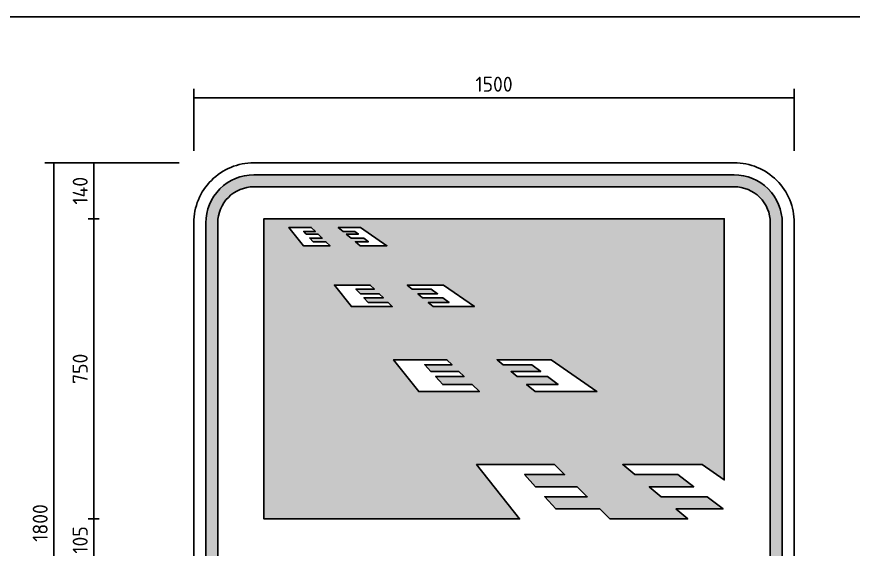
# Model space of a CAD drawing. Header units: inches. Extents: x 0 to 420, y 0 to 297.
# Drawn here: x 86.8 to 226.1, y 203.8 to 292.5 of the extents above; entities that cross this region are included whole.
import ezdxf
from ezdxf.enums import TextEntityAlignment as Align

# ---------------------------------------------------------------- set-up
doc = ezdxf.new("R2010")
doc.units = ezdxf.units.IN
doc.header["$MEASUREMENT"] = 0
for name, color, linetype in [('L25', 1, 'Continuous'), ('L35', 3, 'Continuous'), ('T25', 1, 'Continuous'), ('TBLK18', 4, 'Continuous'), ('TBLK25', 1, 'Continuous'), ('TBLK35', 3, 'Continuous'), ('TBLK50', 7, 'Continuous')]:
    doc.layers.add(name, color=color, linetype=linetype)
doc.styles.add('ISO', font='iso3098b.shx')
doc.dimstyles.new('SIGNSDIM', dxfattribs={"dimtxt": 2.5, "dimasz": 0.2, "dimexe": 1.5, "dimexo": 2, "dimgap": 1, "dimtad": 1, "dimdec": 4, "dimlfac": 15, "dimrnd": 1, "dimdsep": 46, "dimtxsty": 'ISO', "dimblk": 'SGNDIM', "dimcen": 2.5, "dimse2": 1, "dimadec": 0, "dimazin": 0, "dimtfac": 1, "dimtdec": 4, "dimtix": 1, "dimtmove": 0, "dimatfit": 3, "dimldrblk": 'SGNDIM', "dimfxl": 1, "dimtolj": 1, "dimtzin": 0, "dimarcsym": 0})

# ---------------------------------------------------------------- blocks, each defined once
blk = doc.blocks.new('SGNDIM')
for p, q in [((0, 0), (-1, 0)), ((0, 4.5), (0, -4.5))]:
    blk.add_line(p, q)
blk = doc.blocks.new('*D2')
at = {"layer": 'DEFPOINTS', "color": 0, "transparency": 16777216}
for p in [(216.28, 279.01), (116.28, 268.18), (216.28, 268.18)]:
    blk.add_point(p, dxfattribs=at)
at = {"layer": 'T25', "color": 0, "lineweight": -2, "transparency": 16777216}
for p, q in [((116.28, 270.18), (116.28, 280.51)), ((216.28, 270.18), (216.28, 280.51)), ((116.48, 279.01), (216.08, 279.01))]:
    blk.add_line(p, q, dxfattribs=at)
at = {"layer": 'T25', "color": 0, "lineweight": -2, "transparency": 16777216, "xscale": 0.2, "yscale": 0.2, "zscale": 0.2, "rotation": 180}
blk.add_blockref('SGNDIM', (116.28, 279.01), dxfattribs=at)
at = {"layer": 'T25', "color": 0, "lineweight": -2, "transparency": 16777216, "xscale": 0.2, "yscale": 0.2, "zscale": 0.2}
blk.add_blockref('SGNDIM', (216.28, 279.01), dxfattribs=at)
at = {"layer": 'T25', "color": 0, "transparency": 16777216, "insert": (166.28, 281.26), "char_height": 2.5, "attachment_point": 5, "style": 'ISO'}
blk.add_mtext('\\A1;1500', dxfattribs=at)
blk = doc.blocks.new('*D9')
at = {"layer": 'DEFPOINTS', "color": 0, "transparency": 16777216}
for p in [(102.48, 268.18), (99.61, 258.86), (102.48, 258.86)]:
    blk.add_point(p, dxfattribs=at)
at = {"layer": 'T25', "color": 0, "lineweight": -2, "transparency": 16777216}
for p, q in [((100.48, 268.18), (98.11, 268.18)), ((99.61, 267.98), (99.61, 259.06))]:
    blk.add_line(p, q, dxfattribs=at)
at = {"layer": 'T25', "color": 0, "lineweight": -2, "transparency": 16777216, "xscale": 0.2, "yscale": 0.2, "zscale": 0.2}
for p, rotation in [((99.61, 268.18), 90), ((99.61, 258.86), 270)]:
    blk.add_blockref('SGNDIM', p, dxfattribs=dict(at, rotation=rotation))
at = {"layer": 'T25', "color": 0, "transparency": 16777216, "insert": (97.36, 263.52), "char_height": 2.5, "attachment_point": 5, "rotation": 90, "style": 'ISO'}
blk.add_mtext('\\A1;140', dxfattribs=at)
blk = doc.blocks.new('*D18')
at = {"layer": 'DEFPOINTS', "color": 0, "transparency": 16777216}
for p in [(115.82, 268.18), (92.95, 148.18), (115.82, 148.18)]:
    blk.add_point(p, dxfattribs=at)
at = {"layer": 'T25', "color": 0, "lineweight": -2, "transparency": 16777216}
for p, q in [((113.82, 268.18), (91.45, 268.18)), ((92.95, 267.98), (92.95, 148.38)), ((113.82, 148.18), (91.45, 148.18))]:
    blk.add_line(p, q, dxfattribs=at)
at = {"layer": 'T25', "color": 0, "lineweight": -2, "transparency": 16777216, "xscale": 0.2, "yscale": 0.2, "zscale": 0.2}
for p, rotation in [((92.95, 268.18), 90), ((92.95, 148.18), 270)]:
    blk.add_blockref('SGNDIM', p, dxfattribs=dict(at, rotation=rotation))
at = {"layer": 'T25', "color": 0, "transparency": 16777216, "insert": (90.7, 208.18), "char_height": 2.5, "attachment_point": 5, "rotation": 90, "style": 'ISO'}
blk.add_mtext('\\A1;1800', dxfattribs=at)
blk = doc.blocks.new('*D22')
at = {"layer": 'DEFPOINTS', "color": 0, "transparency": 16777216}
for p in [(105.76, 208.86), (99.61, 201.84), (105.76, 201.84)]:
    blk.add_point(p, dxfattribs=at)
at = {"layer": 'T25', "color": 0, "lineweight": -2, "transparency": 16777216}
blk.add_line((99.61, 208.66), (99.61, 202.04), dxfattribs=at)
at = {"layer": 'T25', "color": 0, "lineweight": -2, "transparency": 16777216, "xscale": 0.2, "yscale": 0.2, "zscale": 0.2}
for p, rotation in [((99.61, 208.86), 90), ((99.61, 201.84), 270)]:
    blk.add_blockref('SGNDIM', p, dxfattribs=dict(at, rotation=rotation))
at = {"layer": 'T25', "color": 0, "transparency": 16777216, "insert": (97.36, 205.35), "char_height": 2.5, "attachment_point": 5, "rotation": 90, "style": 'ISO'}
blk.add_mtext('\\A1;105', dxfattribs=at)
blk = doc.blocks.new('*D23')
at = {"layer": 'DEFPOINTS', "color": 0, "transparency": 16777216}
for p in [(116.08, 258.86), (99.61, 208.86), (116.08, 208.86)]:
    blk.add_point(p, dxfattribs=at)
at = {"layer": 'T25', "color": 0, "lineweight": -2, "transparency": 16777216}
blk.add_line((99.61, 258.66), (99.61, 209.06), dxfattribs=at)
at = {"layer": 'T25', "color": 0, "lineweight": -2, "transparency": 16777216, "xscale": 0.2, "yscale": 0.2, "zscale": 0.2}
for p, rotation in [((99.61, 258.86), 90), ((99.61, 208.86), 270)]:
    blk.add_blockref('SGNDIM', p, dxfattribs=dict(at, rotation=rotation))
at = {"layer": 'T25', "color": 0, "transparency": 16777216, "insert": (97.36, 233.86), "char_height": 2.5, "attachment_point": 5, "rotation": 90, "style": 'ISO'}
blk.add_mtext('\\A1;750', dxfattribs=at)
blk = doc.blocks.new('A3BBLK')
at = {"layer": 'TBLK50'}
blk.add_line((415.5, 292.5), (13, 292.5), dxfattribs=at)
blk = doc.blocks.new('TBLK NO LA')
blk.add_blockref('A3BBLK', (0, 0))
at = {"layer": 'TBLK18', "style": 'ISO'}
blk.add_attdef('MR_DIRECTORATE', text='', height=1.5, dxfattribs=at).set_placement((381.5, 68.12), align=Align.CENTER)
for tag, p in [('STREET_NAME', (355.51, 62.1)), ('SUBURB_POSTCODE', (388.49, 62.1)), ('TELEPHONE_NO.', (368.31, 59.84)), ('FAX_NO.', (393.56, 59.84))]:
    blk.add_attdef(tag, p, '', height=1.5, dxfattribs=at)
at = {"layer": 'TBLK25', "style": 'ISO'}
for tag, height, p in [('MR_BRANCH', 2, (381.5, 65.2)), ('ROAD_SECTION', 1.75, (384, 29.88)), ('SLK', 1.75, (384, 26.82)), ('CHAINAGE', 1.75, (384, 19.92)), ('LOCAL_AUTHORITY', 1.75, (384, 17.02))]:
    blk.add_attdef(tag, text='', height=height, dxfattribs=at).set_placement(p, align=Align.CENTER)
for tag, p, height in [('FILE_NUMBER', (371.77, 54.24), 2.5), ('DESIGNED_/_DRAWN', (371.77, 49.49), 2), ('VERIFIED', (371.77, 44.49), 2), ('APPROVED', (371.77, 39.49), 2)]:
    blk.add_attdef(tag, p, '', height=height, dxfattribs=at)
at = {"layer": 'TBLK35', "style": 'ISO', "width": 0.9}
for tag, p in [('ROAD_PROJECT&NUMBER', (384, 32.94)), ('DRAWING_DESCRIPTION', (384, 23))]:
    blk.add_attdef(tag, text='', height=2.5, dxfattribs=at).set_placement(p, align=Align.CENTER)
at = {"layer": 'TBLK50', "style": 'ISO'}
blk.add_attdef('MRWA_DRG_NUMBER', (356.29, 6.08), '', height=5, dxfattribs=at)

msp = doc.modelspace()

# ---------------------------------------------------------------- hatches: boundary and pattern name
at = {"layer": 'L25'}
h = msp.add_hatch(color=256, dxfattribs=at)
edge = h.paths.add_edge_path(flags=16)
edge.add_line((120.2784288, 158.175832), (120.2784288, 258.175832))
edge.add_arc((126.2784288, 258.175832), 6, 90, 180, ccw=False)
edge.add_line((126.2784288, 264.175832), (206.2784288, 264.175832))
edge.add_arc((206.2784288, 258.175832), 6, 0, 90, ccw=False)
edge.add_line((212.2784288, 258.175832), (212.2784288, 158.175832))
edge.add_arc((206.2784288, 158.175832), 6, -90, 0, ccw=False)
edge.add_line((206.2784288, 152.175832), (126.2784288, 152.175832))
edge.add_arc((126.2784288, 158.175832), 6, 180, 270, ccw=False)
edge = h.paths.add_edge_path()
edge.add_line((118.2784288, 158.175832), (118.2784288, 258.175832))
edge.add_arc((126.2784288, 258.175832), 8, 90, 180, ccw=False)
edge.add_line((126.2784288, 266.175832), (206.2784288, 266.175832))
edge.add_arc((206.2784288, 258.175832), 8, 0, 90, ccw=False)
edge.add_line((214.2784288, 258.175832), (214.2784288, 158.175832))
edge.add_arc((206.2784288, 158.175832), 8, -90, 0, ccw=False)
edge.add_line((206.2784288, 150.175832), (126.2784288, 150.175832))
edge.add_arc((126.2784288, 158.175832), 8, 180, 270, ccw=False)
h = msp.add_hatch(color=256, dxfattribs=at)
h.paths.add_polyline_path([(196.5530701, 210.5310746), (204.431126, 210.5310746), (201.7510095, 212.5498454), (194.1319467, 212.5498454), (192.1331039, 214.2165121), (199.538346, 214.2165121), (196.8607492, 216.2333851), (189.7142567, 216.2333851), (187.7154139, 217.9000517), (200.9302588, 217.9000517), (204.6050716, 215.3476183), (204.6050716, 258.8644079), (127.9517859, 258.8644079), (127.9517859, 208.8644079), (170.5350336, 208.8644079), (163.3836472, 217.9000517), (176.3234846, 217.9000517), (178.0315112, 216.2333851), (171.3671325, 216.2333851), (173.1987355, 214.2165121), (180.0984349, 214.2165121), (181.8064616, 212.5498454), (174.7123021, 212.5498454), (176.5456286, 210.5310746), (183.8753302, 210.5310746), (185.5833569, 208.8644079), (198.5519129, 208.8644079)])
h.paths.add_polyline_path([(141.6770651, 256.2875534), (142.4766023, 255.6208868), (144.5699753, 255.6208868), (145.3688258, 255.0191606), (143.1982558, 255.0191606), (143.997793, 254.352494), (148.4486154, 254.352494), (144.0620018, 257.3993265), (140.3437094, 257.3993265), (141.1432465, 256.7326598), (143.0939874, 256.7326598), (143.6849099, 256.2875534)], flags=16)
h.paths.add_polyline_path([(134.9923409, 256.2875534), (134.588122, 256.7326598), (136.5272065, 256.7326598), (135.8439959, 257.3993265), (132.1213948, 257.3993265), (134.5328529, 254.352494), (138.9664386, 254.352494), (138.2832279, 255.0191606), (136.1442191, 255.0191606), (135.5977675, 255.6208868), (137.6665693, 255.6208868), (136.9833587, 256.2875534)], flags=16)
h.paths.add_polyline_path([(144.0146149, 246.3526599), (143.2904363, 247.1500905), (146.3475769, 247.1500905), (145.6643662, 247.8167572), (139.7056531, 247.8167572), (142.5417322, 244.2334238), (149.3366235, 244.2334238), (148.6534128, 244.9000905), (145.3337512, 244.9000905), (144.6200416, 245.6859932), (147.8480072, 245.6859932), (147.1647966, 246.3526599)], flags=16)
h.paths.add_polyline_path([(154.3915766, 245.6859932), (157.7595215, 245.6859932), (158.8028844, 244.9000905), (155.3341141, 244.9000905), (156.1336512, 244.2334238), (163.0173355, 244.2334238), (157.8583061, 247.8167572), (151.8361392, 247.8167572), (152.6356763, 247.1500905), (155.8157886, 247.1500905), (156.8744561, 246.3526599), (153.5920394, 246.3526599)], flags=16)
h.paths.add_polyline_path([(167.776115, 234.5257539), (166.7766936, 235.3590872), (175.7939766, 235.3590872), (183.4002382, 230.0759673), (173.1127692, 230.0759673), (171.7135792, 231.242634), (176.9344982, 231.242634), (175.1751507, 232.5678449), (170.1242462, 232.5678449), (169.1248248, 233.4011783), (174.0688189, 233.4011783), (172.5758344, 234.5257539)], flags=16)
h.paths.add_polyline_path([(160.4376821, 233.4011783), (161.2916954, 232.5678449), (156.5331564, 232.5678449), (157.7366335, 231.242634), (162.6497928, 231.242634), (163.8454114, 230.0759673), (153.7468488, 230.0759673), (149.5654499, 235.3590872), (158.4311857, 235.3590872), (159.285199, 234.5257539), (154.7551011, 234.5257539), (155.7763731, 233.4011783)], flags=16)

# ---------------------------------------------------------------- linework, layer by layer
for points in [[(118.2784288, 158.175832), (118.2784288, 258.175832, -0.4142135624), (126.2784288, 266.175832), (206.2784288, 266.175832, -0.4142135624), (214.2784288, 258.175832), (214.2784288, 158.175832, -0.4142135624), (206.2784288, 150.175832), (126.2784288, 150.175832, -0.4142135624)], [(120.2784288, 158.175832), (120.2784288, 258.175832, -0.4142135624), (126.2784288, 264.175832), (206.2784288, 264.175832, -0.4142135624), (212.2784288, 258.175832), (212.2784288, 158.175832, -0.4142135624), (206.2784288, 152.175832), (126.2784288, 152.175832, -0.4142135624)]]:
    msp.add_lwpolyline(points, format="xyb", close=True, dxfattribs=at)
for points in [[(196.5530701, 210.5310746), (204.431126, 210.5310746), (201.7510095, 212.5498454), (194.1319467, 212.5498454), (192.1331039, 214.2165121), (199.538346, 214.2165121), (196.8607492, 216.2333851), (189.7142567, 216.2333851), (187.7154139, 217.9000517), (200.9302588, 217.9000517), (204.6050716, 215.3476183), (204.6050716, 258.8644079), (127.9517859, 258.8644079), (127.9517859, 208.8644079), (170.5350336, 208.8644079), (163.3836472, 217.9000517), (176.3234846, 217.9000517), (178.0315112, 216.2333851), (171.3671325, 216.2333851), (173.1987355, 214.2165121), (180.0984349, 214.2165121), (181.8064616, 212.5498454), (174.7123021, 212.5498454), (176.5456286, 210.5310746), (183.8753302, 210.5310746), (185.5833569, 208.8644079), (198.5519129, 208.8644079)], [(134.9923409, 256.2875534), (134.588122, 256.7326598), (136.5272065, 256.7326598), (135.8439959, 257.3993265), (132.1213948, 257.3993265), (134.5328529, 254.352494), (138.9664386, 254.352494), (138.2832279, 255.0191606), (136.1442191, 255.0191606), (135.5977675, 255.6208868), (137.6665693, 255.6208868), (136.9833587, 256.2875534)], [(141.6770651, 256.2875534), (142.4766023, 255.6208868), (144.5699753, 255.6208868), (145.3688258, 255.0191606), (143.1982558, 255.0191606), (143.997793, 254.352494), (148.4486154, 254.352494), (144.0620018, 257.3993265), (140.3437094, 257.3993265), (141.1432465, 256.7326598), (143.0939874, 256.7326598), (143.6849099, 256.2875534)], [(144.0146149, 246.3526599), (143.2904363, 247.1500905), (146.3475769, 247.1500905), (145.6643662, 247.8167572), (139.7056531, 247.8167572), (142.5417322, 244.2334238), (149.3366235, 244.2334238), (148.6534128, 244.9000905), (145.3337512, 244.9000905), (144.6200416, 245.6859932), (147.8480072, 245.6859932), (147.1647966, 246.3526599)], [(154.3915766, 245.6859932), (157.7595215, 245.6859932), (158.8028844, 244.9000905), (155.3341141, 244.9000905), (156.1336512, 244.2334238), (163.0173355, 244.2334238), (157.8583061, 247.8167572), (151.8361392, 247.8167572), (152.6356763, 247.1500905), (155.8157886, 247.1500905), (156.8744561, 246.3526599), (153.5920394, 246.3526599)], [(160.4376821, 233.4011783), (161.2916954, 232.5678449), (156.5331564, 232.5678449), (157.7366335, 231.242634), (162.6497928, 231.242634), (163.8454114, 230.0759673), (153.7468488, 230.0759673), (149.5654499, 235.3590872), (158.4311857, 235.3590872), (159.285199, 234.5257539), (154.7551011, 234.5257539), (155.7763731, 233.4011783)], [(167.776115, 234.5257539), (166.7766936, 235.3590872), (175.7939766, 235.3590872), (183.4002382, 230.0759673), (173.1127692, 230.0759673), (171.7135792, 231.242634), (176.9344982, 231.242634), (175.1751507, 232.5678449), (170.1242462, 232.5678449), (169.1248248, 233.4011783), (174.0688189, 233.4011783), (172.5758344, 234.5257539)]]:
    msp.add_lwpolyline(points, close=True, dxfattribs=at)
at = {"layer": 'L35'}
msp.add_lwpolyline([(116.2784288, 158.175832), (116.2784288, 258.175832, -0.4142135624), (126.2784288, 268.175832), (206.2784288, 268.175832, -0.4142135624), (216.2784288, 258.175832), (216.2784288, 158.175832, -0.4142135624), (206.2784288, 148.175832), (126.2784288, 148.175832, -0.4142135624)], format="xyb", close=True, dxfattribs=at)

# ---------------------------------------------------------------- block references
at = {"layer": 'L25'}
msp.add_blockref('TBLK NO LA', (0.0000007, 0.0000002), dxfattribs=at)

# ---------------------------------------------------------------- dimensions: what is measured, and where the dimension line sits
at = {"layer": 'T25'}
dim = msp.add_linear_dim(base=(216.2784288, 279.0091653), p1=(116.2784288, 268.175832), p2=(216.2784288, 268.175832), dimstyle='SIGNSDIM', override={"dimse2": 0}, dxfattribs=at)
dim.commit()
dim.dimension.update_dxf_attribs({"geometry": '*D2', "text_midpoint": (166.2784288, 281.2591653)})
for base, p1, p2, override, picture, middle in [((92.9450954, 148.175832), (115.8219306, 268.175832), (115.8219306, 148.175832), {"dimse2": 0}, '*D18', (90.6950954, 208.175832)), ((99.6117621, 208.8644079), (116.0756009, 258.8644079), (116.0756009, 208.8644079), {"dimse1": 1}, '*D23', (97.3617621, 233.8644079)), ((99.6117621, 201.8424987), (105.7593886, 208.8644079), (105.7593886, 201.8424987), {"dimse1": 1}, '*D22', (97.3617621, 205.3534533))]:
    dim = msp.add_linear_dim(base=base, p1=p1, p2=p2, angle=90, dimstyle='SIGNSDIM', override=override, dxfattribs=at)
    dim.commit()
    dim.dimension.update_dxf_attribs({"geometry": picture, "text_midpoint": middle})
dim = msp.add_linear_dim(base=(99.6117621, 258.8644079), p1=(102.4768157, 268.175832), p2=(102.4768157, 258.8644079), angle=90, dimstyle='SIGNSDIM', dxfattribs=at)
dim.commit()
dim.dimension.update_dxf_attribs({"geometry": '*D9', "text_midpoint": (97.3617621, 263.5201199)})

doc.saveas('drawing.dxf')
